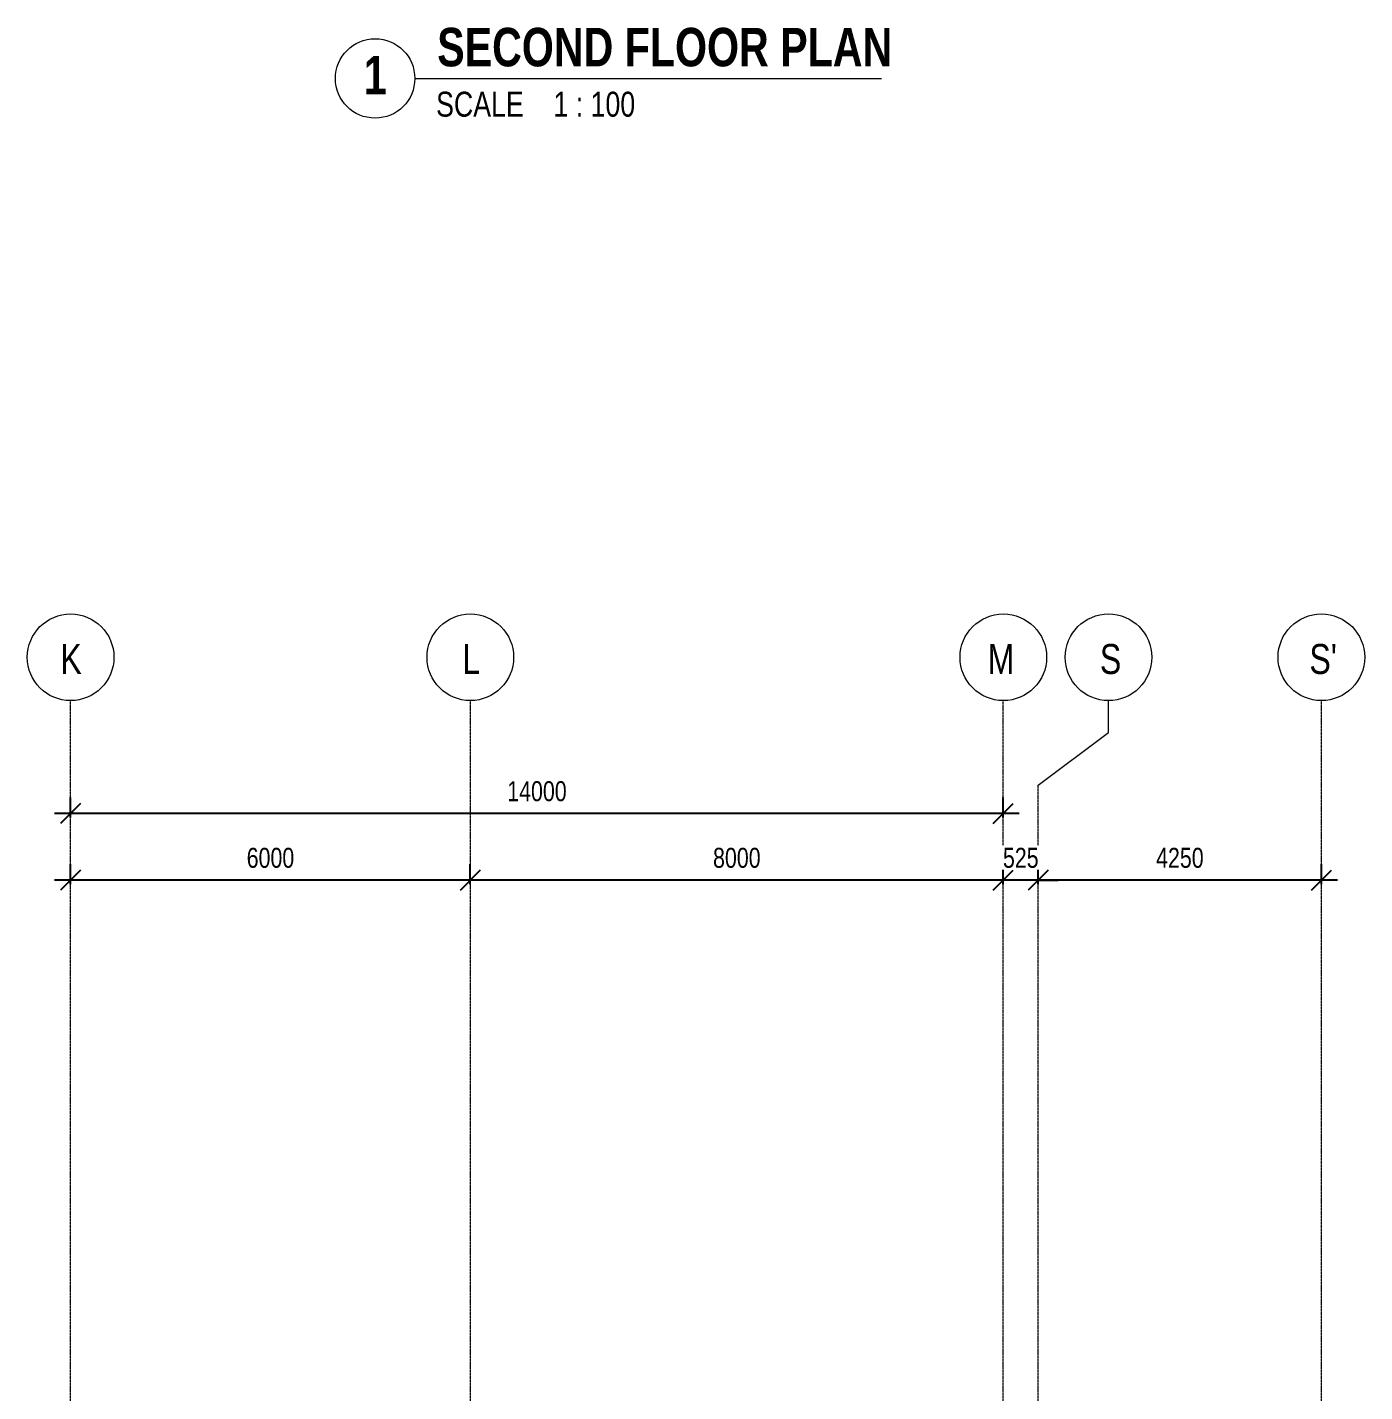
# Model space of a CAD drawing. Header units: millimetres. Extents: x -29259 to 87313, y -139821 to 46728.
# Drawn here: x -4043 to 16031, y -68518 to -48035 of the extents above; entities that cross this region are included whole.
import ezdxf

# ---------------------------------------------------------------- set-up
doc = ezdxf.new("R2010")
doc.units = ezdxf.units.MM
doc.linetypes.add('Grid Line', pattern=[22.225, 12.7, -3.175, 3.175, -3.175])
for name, color, linetype, lineweight in [('A-ANNO-DIMS', 211, 'Continuous', 9), ('G-ANNO-TTLB', 6, 'Continuous', 9), ('S-GRID', 8, 'Continuous', 9), ('S-GRID-IDEN', 1, 'Continuous', 9)]:
    doc.layers.add(name, color=color, linetype=linetype, lineweight=lineweight)
doc.styles.add('Century Gothic_1', font='GOTHIC.TTF', dxfattribs={"width": 0.8, "height": 250})
doc.styles.add('Century Gothic_2', font='GOTHIC.TTF', dxfattribs={"width": 0.8, "height": 300})
doc.styles.add('Century Gothic_9', font='GOTHIC.TTF', dxfattribs={"width": 0.8, "height": 2.5})
doc.styles.add('Century Gothic_B_5', font='GOTHICB.TTF', dxfattribs={"width": 0.8, "height": 3.85})
doc.dimstyles.new('Diagonal_-_3mm_Century_Gothic', dxfattribs={"dimscale": 304.8, "dimtxt": 313.250481, "dimasz": 0.984252, "dimexe": 0.787402, "dimexo": 0.492126, "dimgap": 0.574147, "dimtad": 1, "dimdec": 0, "dimzin": 0, "dimdsep": 46, "dimtxsty": 'Century Gothic_2', "dimblk1": 'OBLIQUE', "dimblk2": 'OBLIQUE', "dimsah": 1, "dimcen": 0.09, "dimdle": 0.787402, "dimazin": 0, "dimtfac": 1, "dimtdec": 4, "dimtix": 1, "dimtmove": 0, "dimatfit": 3, "dimfxl": 1, "dimtvp": 1, "dimtfill": 1, "dimtolj": 1, "dimtzin": 0, "dimarcsym": 2})

# ---------------------------------------------------------------- blocks, each defined once
blk = doc.blocks.new('Grid - M_Grid Head - Circle-24584-SECTION AA')
at = {"layer": 'S-GRID-IDEN'}
blk.add_circle((0, 26409), 650, dxfattribs=at)
blk = doc.blocks.new('_Oblique')
at = {"color": 0, "linetype": 'ByBlock', "lineweight": -2}
blk.add_line((-0.5, -0.5), (0.5, 0.5), dxfattribs=at)
blk = doc.blocks.new('*D809')
at = {"layer": 'A-ANNO-DIMS', "color": 0, "lineweight": -2, "transparency": 16777216}
for p, q in [((2607, -60899), (2607, -60597)), ((10607, -60899), (10607, -60597)), ((10847, -60837), (2367, -60837))]:
    blk.add_line(p, q, dxfattribs=at)
at = {"layer": 'Defpoints', "color": 0, "transparency": 16777216}
for p in [(2607, -60837), (2607, -61049), (10607, -61049)]:
    blk.add_point(p, dxfattribs=at)
at = {"layer": 'A-ANNO-DIMS', "color": 0, "lineweight": -2, "transparency": 16777216, "xscale": 299.9999999999999, "yscale": 299.9999999999999, "zscale": 299.9999999999999, "rotation": 180}
blk.add_blockref('_Oblique', (2607, -60837), dxfattribs=at)
at = {"layer": 'A-ANNO-DIMS', "color": 0, "lineweight": -2, "transparency": 16777216, "xscale": 299.9999999999999, "yscale": 299.9999999999999, "zscale": 299.9999999999999}
blk.add_blockref('_Oblique', (10607, -60837), dxfattribs=at)
at = {"layer": 'A-ANNO-DIMS', "color": 0, "transparency": 16777216, "insert": (6607, -60505), "char_height": 300, "width": 883.07, "attachment_point": 5, "style": 'Century Gothic_2', "bg_fill": 3, "box_fill_scale": 1.1, "bg_fill_color": 256, "bg_fill_true_color": 13158600, "bg_fill_transparency": 0}
blk.add_mtext('\\A1;8000', dxfattribs=at)
blk = doc.blocks.new('*D810')
at = {"layer": 'A-ANNO-DIMS', "color": 0, "lineweight": -2, "transparency": 16777216}
for p, q in [((-3393, -60899), (-3393, -60597)), ((2607, -60899), (2607, -60597)), ((2847, -60837), (-3633, -60837))]:
    blk.add_line(p, q, dxfattribs=at)
at = {"layer": 'Defpoints', "color": 0, "transparency": 16777216}
for p in [(-3393, -60837), (-3393, -61049), (2607, -61049)]:
    blk.add_point(p, dxfattribs=at)
at = {"layer": 'A-ANNO-DIMS', "color": 0, "lineweight": -2, "transparency": 16777216, "xscale": 299.9999999999999, "yscale": 299.9999999999999, "zscale": 299.9999999999999, "rotation": 180}
blk.add_blockref('_Oblique', (-3393, -60837), dxfattribs=at)
at = {"layer": 'A-ANNO-DIMS', "color": 0, "lineweight": -2, "transparency": 16777216, "xscale": 299.9999999999999, "yscale": 299.9999999999999, "zscale": 299.9999999999999}
blk.add_blockref('_Oblique', (2607, -60837), dxfattribs=at)
at = {"layer": 'A-ANNO-DIMS', "color": 0, "transparency": 16777216, "insert": (-393, -60505), "char_height": 300, "width": 883.07, "attachment_point": 5, "style": 'Century Gothic_2', "bg_fill": 3, "box_fill_scale": 1.1, "bg_fill_color": 256, "bg_fill_true_color": 13158600, "bg_fill_transparency": 0}
blk.add_mtext('\\A1;6000', dxfattribs=at)
blk = doc.blocks.new('*D811')
at = {"layer": 'A-ANNO-DIMS', "color": 0, "lineweight": -2, "transparency": 16777216}
for p, q in [((-3393, -59899), (-3393, -59597)), ((10607, -59899), (10607, -59597)), ((10847, -59837), (-3633, -59837))]:
    blk.add_line(p, q, dxfattribs=at)
at = {"layer": 'Defpoints', "color": 0, "transparency": 16777216}
for p in [(-3393, -59837), (-3393, -60049), (10607, -60049)]:
    blk.add_point(p, dxfattribs=at)
at = {"layer": 'A-ANNO-DIMS', "color": 0, "lineweight": -2, "transparency": 16777216, "xscale": 299.9999999999999, "yscale": 299.9999999999999, "zscale": 299.9999999999999, "rotation": 180}
blk.add_blockref('_Oblique', (-3393, -59837), dxfattribs=at)
at = {"layer": 'A-ANNO-DIMS', "color": 0, "lineweight": -2, "transparency": 16777216, "xscale": 299.9999999999999, "yscale": 299.9999999999999, "zscale": 299.9999999999999}
blk.add_blockref('_Oblique', (10607, -59837), dxfattribs=at)
at = {"layer": 'A-ANNO-DIMS', "color": 0, "transparency": 16777216, "insert": (3607, -59505), "char_height": 300, "width": 1103.84, "attachment_point": 5, "style": 'Century Gothic_2', "bg_fill": 3, "box_fill_scale": 1.1, "bg_fill_color": 256, "bg_fill_true_color": 13158600, "bg_fill_transparency": 0}
blk.add_mtext('\\A1;14000', dxfattribs=at)
blk = doc.blocks.new('*D824')
at = {"layer": 'A-ANNO-DIMS', "color": 0, "lineweight": -2, "transparency": 16777216}
for p, q in [((11132, -60899), (11132, -60597)), ((15381, -60899), (15381, -60597)), ((15621, -60837), (10892, -60837))]:
    blk.add_line(p, q, dxfattribs=at)
at = {"layer": 'Defpoints', "color": 0, "transparency": 16777216}
for p in [(11132, -60837), (11132, -61049), (15381, -61049)]:
    blk.add_point(p, dxfattribs=at)
at = {"layer": 'A-ANNO-DIMS', "color": 0, "lineweight": -2, "transparency": 16777216, "xscale": 299.9999999999999, "yscale": 299.9999999999999, "zscale": 299.9999999999999, "rotation": 180}
blk.add_blockref('_Oblique', (11132, -60837), dxfattribs=at)
at = {"layer": 'A-ANNO-DIMS', "color": 0, "lineweight": -2, "transparency": 16777216, "xscale": 299.9999999999999, "yscale": 299.9999999999999, "zscale": 299.9999999999999}
blk.add_blockref('_Oblique', (15381, -60837), dxfattribs=at)
at = {"layer": 'A-ANNO-DIMS', "color": 0, "transparency": 16777216, "insert": (13257, -60505), "char_height": 300, "width": 883.07, "attachment_point": 5, "style": 'Century Gothic_2', "bg_fill": 3, "box_fill_scale": 1.1, "bg_fill_color": 256, "bg_fill_true_color": 13158600, "bg_fill_transparency": 0}
blk.add_mtext('\\A1;4250', dxfattribs=at)
blk = doc.blocks.new('*D825')
at = {"layer": 'A-ANNO-DIMS', "color": 0, "lineweight": -2, "transparency": 16777216}
for p, q in [((10607, -60899), (10607, -60597)), ((11132, -60899), (11132, -60597)), ((10607, -60837), (10307, -60837)), ((11132, -60837), (10607, -60837)), ((11132, -60837), (11432, -60837))]:
    blk.add_line(p, q, dxfattribs=at)
at = {"layer": 'Defpoints', "color": 0, "transparency": 16777216}
for p in [(10607, -60837), (10607, -61049), (11132, -61049)]:
    blk.add_point(p, dxfattribs=at)
at = {"layer": 'A-ANNO-DIMS', "color": 0, "lineweight": -2, "transparency": 16777216, "xscale": 299.9999999999999, "yscale": 299.9999999999999, "zscale": 299.9999999999999}
blk.add_blockref('_Oblique', (10607, -60837), dxfattribs=at)
at = {"layer": 'A-ANNO-DIMS', "color": 0, "lineweight": -2, "transparency": 16777216, "xscale": 299.9999999999999, "yscale": 299.9999999999999, "zscale": 299.9999999999999, "rotation": 180}
blk.add_blockref('_Oblique', (11132, -60837), dxfattribs=at)
at = {"layer": 'A-ANNO-DIMS', "color": 0, "transparency": 16777216, "insert": (10869, -60505), "char_height": 300, "width": 662.3, "attachment_point": 5, "style": 'Century Gothic_2', "bg_fill": 3, "box_fill_scale": 1.1, "bg_fill_color": 256, "bg_fill_true_color": 13158600, "bg_fill_transparency": 0}
blk.add_mtext('\\A1;525', dxfattribs=at)
blk = doc.blocks.new('Viewport - M_View Title-684662-SECOND _ TERRACE PLAN')
at = {"layer": 'G-ANNO-TTLB'}
blk.add_circle((-4.06, 0), 3.97, dxfattribs=at)

msp = doc.modelspace()

# ---------------------------------------------------------------- linework, layer by layer
at = {"layer": 'G-ANNO-TTLB'}
msp.add_line((1787, -48803.1), (8780.6, -48803.1), dxfattribs=at)
at = {"layer": 'S-GRID', "linetype": 'Grid Line'}
for p, q in [((-3392.9, -86911), (-3392.9, -58142.7)), ((2607.1, -86911), (2607.1, -58142.7)), ((10607.1, -86911), (10607.1, -58142.7)), ((15381.4, -86911), (15381.4, -58142.7)), ((11131.7, -86911), (11131.7, -59412.7))]:
    msp.add_line(p, q, dxfattribs=at)
at = {"layer": 'S-GRID'}
for p, q in [((12186.4, -58620.8), (12186.4, -58142.7)), ((11131.7, -59412.7), (12186.4, -58620.8))]:
    msp.add_line(p, q, dxfattribs=at)

# ---------------------------------------------------------------- block references
at = {"layer": 'G-ANNO-TTLB', "xscale": 150, "yscale": 150, "zscale": 150}
msp.add_blockref('Viewport - M_View Title-684662-SECOND _ TERRACE PLAN', (1787, -48803.1), dxfattribs=at)
at = {"layer": 'S-GRID-IDEN'}
for p in [(-3392.9, -83901.5), (2607.1, -83901.5), (10607.1, -83901.5), (12186.4, -83901.5), (15381.4, -83901.5)]:
    msp.add_blockref('Grid - M_Grid Head - Circle-24584-SECTION AA', p, dxfattribs=at)

# ---------------------------------------------------------------- texts
at = {"layer": 'G-ANNO-TTLB', "attachment_point": 1}
for s, insert, char_height, width, style in [('SECOND FLOOR PLAN', (2109.9, -48043.5), 577.5, 7917.466, 'Century Gothic_B_5'), ('\\fCentury Gothic|b1|i0|c0|p34|;\\W.8;1', (1007.8, -48463.7), 577.5, 432.911, 'Century Gothic_B_5'), ('SCALE    1 : 100', (2093.2, -49002), 375, 3636.455, 'Century Gothic_9')]:
    msp.add_mtext(s, dxfattribs=dict(at, insert=insert, char_height=char_height, width=width, style=style))

# ---------------------------------------------------------------- next in the draw order: texts
at = {"layer": 'S-GRID-IDEN', "char_height": 450, "attachment_point": 1, "style": 'Century Gothic_1', "bg_fill": 3, "box_fill_scale": 1.25, "bg_fill_color": 256, "bg_fill_true_color": 13158600, "bg_fill_transparency": 0}
for s, insert, width in [('K', (-3546.6, -57293.1), 365.569), ('L', (2487.8, -57293.1), 282.194), ('M', (10371.4, -57293.1), 564.388), ('S', (12056.7, -57293.1), 307.848), ("S'", (15201.3, -57293.1), 429.704)]:
    msp.add_mtext(s, dxfattribs=dict(at, insert=insert, width=width))

# ---------------------------------------------------------------- next in the draw order: dimensions: what is measured, and where the dimension line sits
at = {"layer": 'A-ANNO-DIMS'}
for base, p1, p2, override, picture, middle in [((-3392.9, -59837.1), (10607.1, -60049.2), (-3392.9, -60049.2), {"dimpost": '<>', "dimfxl": 13999.999998}, '*D811', (3607.1, -59504.5)), ((2607.1, -60837.1), (10607.1, -61049.2), (2607.1, -61049.2), {"dimpost": '<>', "dimfxl": 8000}, '*D809', (6607.1, -60504.5))]:
    dim = msp.add_linear_dim(base=base, p1=p1, p2=p2, dimstyle='Diagonal_-_3mm_Century_Gothic', override=override, dxfattribs=at)
    dim.commit()
    dim.dimension.update_dxf_attribs({"geometry": picture, "text_midpoint": middle})

# ---------------------------------------------------------------- next in the draw order: dimensions: what is measured, and where the dimension line sits
for base, p1, p2, override, picture, middle in [((-3392.9, -60837.1), (2607.1, -61049.2), (-3392.9, -61049.2), {"dimpost": '<>', "dimfxl": 5999.999998}, '*D810', (-392.9, -60504.5)), ((11131.7, -60837.1), (15381.4, -61049.2), (11131.7, -61049.2), {"dimpost": '<>', "dimfxl": 4249.750023}, '*D824', (13256.6, -60504.5))]:
    dim = msp.add_linear_dim(base=base, p1=p1, p2=p2, dimstyle='Diagonal_-_3mm_Century_Gothic', override=override, dxfattribs=at)
    dim.commit()
    dim.dimension.update_dxf_attribs({"geometry": picture, "text_midpoint": middle})

# ---------------------------------------------------------------- next in the draw order: dimensions: what is measured, and where the dimension line sits
dim = msp.add_linear_dim(base=(10607.1, -60837.1), p1=(11131.7, -61049.2), p2=(10607.1, -61049.2), dimstyle='Diagonal_-_3mm_Century_Gothic', override={"dimpost": '<>', "dimfxl": 524.6}, dxfattribs=at)
dim.commit()
dim.dimension.update_dxf_attribs({"geometry": '*D825', "text_midpoint": (10869.4, -60504.5)})

doc.saveas('drawing.dxf')
